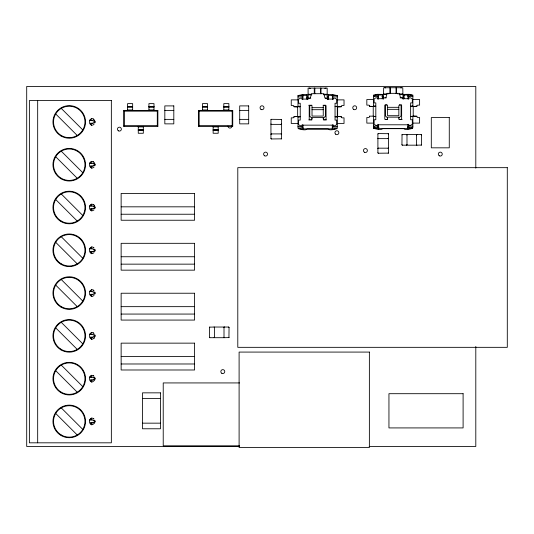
<?xml version="1.0" encoding="UTF-8"?>
<svg xmlns="http://www.w3.org/2000/svg" width="534" height="534" viewBox="0 0 534 534"><rect width="100%" height="100%" fill="white"/><g stroke="black" fill="none" stroke-linecap="round" stroke-linejoin="round"><path stroke-width="0.8" d="M294.014 117.013L294.054 116.499L297.985 116.499L297.985 127.953L302.478 127.953L302.478 125.71M337.288 99.878L344.029 99.878L344.029 105.492L342.341 105.492A1.121 1.121 0 0 0 341.219 106.62L337.288 106.84L341.219 106.84L341.259 106.326M369.601 116.659L369.641 116.145L373.573 116.145L373.573 127.599L378.065 127.599L378.065 125.35M408.383 98.403L408.383 95.032L412.875 95.032L412.875 106.486L416.807 106.486L416.847 105.972M91.995 118.702L90.406 119.356L90.366 120.444L89.719 120.51L89.445 121.932L90.406 124.509L91.895 125.256A3.371 1.041 -90 0 1 91.274 125.069L91.221 125.196M91.995 161.488L90.406 162.136L90.366 163.23L89.719 163.291L89.445 164.719L90.406 167.296L91.995 167.95M91.995 204.268L90.406 204.922L90.366 206.017L89.719 206.077L89.445 207.506L90.406 210.082L91.995 210.73M91.995 247.055L90.406 247.709L90.366 248.797L89.719 248.864L89.445 250.286L90.406 252.862L91.995 253.517M91.995 289.842L90.406 290.496L90.366 291.584L89.719 291.651L89.445 293.073L90.406 295.649L91.995 296.303M91.995 332.622L90.406 333.276L90.366 334.371L89.719 334.431L89.445 335.859L90.406 338.436L91.995 339.083M91.948 375.362L90.406 376.063L90.366 377.158L89.719 377.218L89.445 378.639L90.406 381.223L91.995 381.87M91.948 418.142L90.406 418.85L90.366 419.938L89.719 420.004L89.445 421.426L90.406 424.003L91.995 424.657M306.97 94.765C303.746 93.717 291.304 97.148 303.038 94.959L302.758 99.551L301.99 99.351L301.917 98.196L300.228 98.196L298.546 99.317L298.546 103.249L300.228 103.249L300.228 120.097L298.546 120.097L298.546 124.582L300.228 125.71L301.917 125.71L302.197 124.662L302.965 124.869L303.038 129.281C290.543 126.471 305.622 131.758 306.97 129.021L328.303 129.021C329.652 131.758 344.73 126.471 332.235 129.281L332.308 124.869L333.076 124.662L333.356 125.71L335.045 125.71L336.727 124.582L336.727 120.097L335.045 120.097L335.045 103.249L336.727 103.249L336.727 99.317L335.045 98.196L333.356 98.196L333.283 99.351L332.515 99.551L332.235 94.959C343.969 97.148 331.534 93.717 328.303 94.765M328.343 94.738L328.303 99.07L327.743 99.631L327.182 99.07L327.182 88.09L308.091 88.09L308.091 99.07L307.531 99.631L306.97 99.07L306.93 94.738M374.427 95.352L378.626 94.605L378.346 99.197L377.578 98.99L377.505 97.842L375.816 97.842L374.134 98.964L374.134 102.895L375.816 102.895L375.816 119.736L374.134 119.736L374.134 124.228L375.816 125.35L377.505 125.35L377.785 124.302L378.553 124.509L378.626 128.921C366.13 126.117 381.209 131.404 382.558 128.667L403.891 128.667C405.239 131.404 420.318 126.117 407.822 128.921L407.896 124.509L408.664 124.302L408.944 125.35L410.633 125.35L412.315 124.228L412.315 119.736L410.633 119.736L410.633 102.895L412.315 102.895L412.315 98.964L410.633 97.842L408.944 97.842L408.87 98.99L408.103 99.197L407.822 94.605L412.021 95.352M373.727 128.187L374.074 126.692M373.76 128.22L374.114 126.925M412.722 95.539L409.211 94.311L403.931 94.385L403.891 98.71L403.05 99.197L402.769 87.736L383.679 87.736L383.399 99.197L382.558 98.71L382.518 94.385L377.238 94.311L373.727 95.539M270.945 123.968L271.345 124.369L270.945 123.968L270.945 119.723L271.345 119.316L281.491 119.436L281.612 123.968L281.211 124.369L281.612 123.968M270.945 134.321L271.345 133.914L270.945 134.321L270.945 138.566L271.345 138.967L281.491 138.847L281.612 134.321L281.211 133.914L281.612 134.321M214.054 337.702L214.461 337.301L214.054 337.702L209.809 337.702L209.408 337.301L209.522 327.155L214.054 327.035L214.461 327.442L214.054 327.035M224.407 327.035L224.006 327.442L224.407 327.035L228.652 327.035L229.059 327.442L228.939 337.588L224.407 337.702L224.006 337.301L224.407 337.702M377.905 138.226L378.312 138.633L377.905 138.226L377.905 133.981L378.312 133.58L388.458 133.694L388.572 138.226L388.171 138.633L388.572 138.226M377.905 148.579L378.312 148.178L377.905 148.579L377.905 152.824L378.312 153.231L388.458 153.111L388.572 148.579L388.171 148.178L388.572 148.579M406.588 145.175L406.988 144.767L406.588 145.175L402.342 145.175L401.935 144.767L402.055 134.621L406.588 134.501L406.988 134.908L406.588 134.501M416.941 134.501L416.533 134.908L416.941 134.501L421.186 134.501L421.593 134.908L421.473 145.054L416.941 145.175L416.533 144.767L416.941 145.175M91.221 167.983L91.274 167.85A3.371 1.041 -90 0 0 91.895 168.036M91.221 210.77L91.274 210.636A3.371 1.041 -90 0 0 91.895 210.823M91.221 253.55L91.274 253.423A3.371 1.041 -90 0 0 91.895 253.61M91.221 296.337L91.274 296.203A3.371 1.041 -90 0 0 91.895 296.39M91.221 339.123L91.274 338.99A3.371 1.041 -90 0 0 91.895 339.177M91.221 381.903L91.274 381.777A3.371 1.041 -90 0 0 91.895 381.964M91.221 424.69L91.274 424.563A3.371 1.041 -90 0 0 91.895 424.75M89.719 120.51L90.406 119.356M89.719 163.291L90.406 162.136M89.719 206.077L90.406 204.922M89.719 248.864L90.406 247.709M89.719 291.651L90.406 290.496M89.719 334.431L90.406 333.276M89.719 377.218L90.406 376.063M89.719 420.004L90.406 418.85M94.171 338.142L94.658 337.468M94.658 380.255L92.589 381.91M94.658 423.041L92.589 424.697M94.044 123.007L95.072 121.932L94.965 121.098L93.583 121.218L93.323 120.557L92.696 120.831L92.362 120.377L91.474 120.597L91.928 120.023L90.366 120.444L90.026 119.883M94.044 165.794L95.072 164.719L94.965 163.878L93.583 164.005L93.323 163.344L92.696 163.618L92.362 163.157L91.474 163.384L91.928 162.81L90.366 163.23L90.026 162.67M94.044 208.58L95.072 207.499L94.965 206.665L93.583 206.792L93.323 206.131L92.696 206.398L92.362 205.944L91.474 206.171L91.928 205.597L90.366 206.017L90.026 205.45M94.044 251.36L95.072 250.286L94.965 249.451L93.583 249.578L93.323 248.911L92.696 249.184L92.362 248.731L91.474 248.951L91.928 248.377L90.366 248.797L90.026 248.237M94.044 294.147L95.072 293.073L94.965 292.231L93.583 292.358L93.323 291.697L92.696 291.971L92.362 291.511L91.474 291.738L91.928 291.163L90.366 291.584L90.026 291.023M94.044 336.934L95.072 335.853L94.965 335.018L93.583 335.145L93.323 334.484L92.696 334.751L92.362 334.297L91.474 334.524L91.928 333.95L90.366 334.371L90.026 333.803M94.044 379.714L95.072 378.639L94.965 377.805L93.583 377.932L93.323 377.271L92.696 377.538L92.362 377.084L91.474 377.311L91.928 376.73L90.366 377.158L90.026 376.59M94.044 422.501L95.072 421.426L94.965 420.592L93.583 420.712L93.323 420.051L92.696 420.325L92.362 419.871L91.474 420.091L91.928 419.517L90.366 419.938L90.026 419.377M123.721 126.304L124.288 125.744L157.303 125.744L157.864 126.304L157.864 110.585L123.721 110.585L123.721 126.304L157.864 126.304M123.721 110.585L124.288 111.145L157.303 111.145L157.864 110.585M198.595 126.304L199.162 125.744L232.177 125.744L232.737 126.304L232.737 110.585L198.595 110.585L198.595 126.304L232.737 126.304M198.595 110.585L199.162 111.145L232.177 111.145L232.737 110.585M323.25 118.408L325.5 116.165L325.5 105.271L326.06 105.832L326.06 119.309L325.5 119.87M388.732 93.911L389.293 93.35M398.838 118.054L401.087 115.805L401.087 104.918L401.648 105.478L401.648 118.948L401.087 119.516M92.589 125.203L94.031 124.322M92.589 167.983L94.031 167.109M92.589 210.77L94.031 209.895M92.589 253.557L94.031 252.682M92.589 296.343L94.031 295.462M92.589 339.123L94.031 338.249M403.891 96.42L403.931 94.385M324.812 88.47L326.06 88.09M400.787 87.903L401.648 87.736M297.985 117.006L300.228 116.726L297.652 116.726L297.652 106.62L300.228 106.62L297.985 106.339L299.667 106.339L299.667 107.114M412.875 105.979L410.633 106.259L413.216 106.259L413.216 116.365L410.633 116.365L412.875 116.652M373.573 116.652L375.816 116.365L373.233 116.365L373.233 106.259L375.816 106.259L373.573 105.979M412.875 106.486L416.807 106.259A1.121 1.121 0 0 1 417.928 105.138L419.611 105.138L419.611 99.524L412.875 99.524M297.985 123.461L291.25 123.461L291.25 117.847L292.932 117.847A1.121 1.121 0 0 0 294.054 116.726L297.985 116.499M91.841 161.361L91.221 161.448M91.841 204.148L91.221 204.235M91.841 375.289L91.221 375.375M91.841 418.069L91.221 418.162M383.679 93.911L387.29 93.911M399.158 93.911L402.769 93.911M308.091 94.264L311.702 94.264M323.571 94.264L327.182 94.264M383.679 94.471L386.676 94.471M399.025 94.471L402.769 94.471M308.091 94.825L311.836 94.825M324.185 94.825L327.182 94.825M378.626 95.019L382.558 95.019M403.891 95.019L407.822 95.019M303.038 95.372L306.97 95.372M328.303 95.372L332.235 95.372M373.573 96.52L378.065 96.52M408.383 96.52L412.875 96.52M407.822 96.621L408.944 96.621M382.077 96.714L383.679 96.714M297.985 96.881L302.478 96.881M332.795 96.881L337.288 96.881M301.917 96.974L303.038 96.974M306.489 97.075L308.091 97.075M327.182 97.075L328.784 97.075M382.164 97.842L386.376 97.842M400.073 97.842L404.285 97.842M306.576 98.196L310.788 98.196M325.159 98.196L328.697 98.196M382.164 98.403L383.799 98.403M402.649 98.403L404.285 98.403M378.626 98.71L382.558 98.71M403.891 98.71L407.822 98.71M306.576 98.757L308.211 98.757M327.062 98.757L328.697 98.757M303.038 99.07L306.97 99.07M328.303 99.07L332.235 99.07M373.573 99.524L366.831 99.524L366.831 105.138L368.52 105.138A1.121 1.121 0 0 1 369.641 106.259L373.573 106.486L373.573 95.032L378.065 95.032L378.065 98.403M297.985 99.878L291.25 99.878L291.25 105.492L292.932 105.492A1.121 1.121 0 0 1 294.054 106.62L297.985 106.84L297.985 95.386L302.478 95.386L302.478 98.757M385.094 104.918L387.016 104.918M399.432 104.918L401.354 104.918M308.692 105.271L311.943 105.271M323.017 105.271L325.767 105.271M335.606 106.339L337.288 106.339L335.045 106.62L337.628 106.62L337.628 116.726L335.045 116.726L337.288 117.006M127.599 106.4L132.652 106.4M148.933 106.4L153.986 106.4M202.473 106.4L207.526 106.4M223.806 106.4L228.859 106.4M369.601 105.972L369.641 106.486L373.573 106.486M127.599 106.74L132.652 106.74M148.933 106.74L153.986 106.74M202.473 106.74L207.526 106.74M223.806 106.74L228.859 106.74M294.014 106.326L294.054 106.84L297.985 106.84M127.599 107.167L132.652 107.167M148.933 107.167L153.986 107.167M202.473 107.167L207.526 107.167M223.806 107.167L228.859 107.167M387.611 107.314L398.838 107.314M312.023 107.668L323.25 107.668M387.611 109.337L398.838 109.337M312.023 109.69L323.25 109.69M127.599 109.951L132.652 109.951M148.933 109.951L153.986 109.951M202.473 109.951L207.526 109.951M223.806 109.951L228.859 109.951M164.826 110.391L173.81 110.391M239.699 110.391L248.684 110.391M408.383 125.35L408.383 127.599L412.875 127.599L412.875 116.145L416.807 116.145L416.847 116.659M341.259 117.013L341.219 116.499L337.288 116.499L341.219 116.726A1.121 1.121 0 0 0 342.341 117.847L344.029 117.847L344.029 123.461L337.288 123.461M164.826 119.376L173.81 119.376M239.699 119.376L248.684 119.376M385.094 119.516L387.53 119.516M398.918 119.516L402.169 119.516M270.945 119.723L271.345 119.316M281.612 119.723L281.211 119.316M308.692 119.87L311.943 119.87M323.33 119.87L326.581 119.87M373.573 123.107L366.831 123.107L366.831 117.493L368.52 117.493A1.121 1.121 0 0 0 369.641 116.365L369.641 116.145M412.875 123.107L419.611 123.107L419.611 117.493L417.928 117.493A1.121 1.121 0 0 1 416.807 116.365L412.875 116.145M378.626 124.789L407.822 124.789M303.038 125.15L332.235 125.15M373.573 126.111L378.065 126.111M408.383 126.111L412.875 126.111M297.985 126.465L302.478 126.465M332.795 126.465L337.288 126.465M138.266 126.892L143.319 126.892M213.139 126.892L218.192 126.892M407.822 126.912L408.944 126.912M301.917 127.266L303.038 127.266M377.505 127.205L379.073 127.205M407.375 127.205L408.944 127.205M378.626 128.507L407.822 128.507M303.038 128.868L332.235 128.868M138.266 129.675L143.319 129.675M213.139 129.675L218.192 129.675M138.266 130.102L143.319 130.102M213.139 130.102L218.192 130.102M138.266 130.436L143.319 130.436M213.139 130.436L218.192 130.436M377.905 133.981L378.312 133.58M388.572 133.981L388.171 133.58M401.935 134.908L402.342 134.501M421.593 134.908L421.186 134.501M270.945 138.566L271.345 138.967M281.612 138.566L281.211 138.967M401.935 144.767L402.342 145.175M421.593 144.767L421.186 145.175M377.905 152.824L378.312 153.231M388.572 152.824L388.171 153.231M121.138 206.825L194.583 206.825M121.138 214.234L194.583 214.234M121.138 256.741L194.583 256.741M121.138 264.15L194.583 264.15M121.138 306.656L194.583 306.656M121.138 314.065L194.583 314.065M209.408 327.442L209.809 327.035M229.059 327.442L228.652 327.035M209.408 337.301L209.809 337.702M229.059 337.301L228.652 337.702M121.138 356.572L194.583 356.572M121.138 363.981L194.583 363.981M239.586 382.931L163.224 382.931L163.224 445.817L239.586 445.817M142.505 398.457L160.474 398.457M142.505 423.162L160.474 423.162M239.172 446.464L26.7 446.464L26.7 86.468L475.801 86.468L475.801 168.137M369.148 446.464L475.801 446.464L475.801 346.466M381.997 96.334L382.558 96.42M384.8 87.736L385.661 87.903M309.213 88.09L310.461 88.47M91.841 118.575L91.221 118.668M91.841 246.928L91.221 247.022M91.841 289.715L91.221 289.802M91.841 332.502L91.221 332.589M385.361 119.516L384.8 118.948L384.8 105.478L385.361 104.918L385.361 115.805L387.611 118.054M309.773 119.87L309.213 119.309L309.213 105.832L309.773 105.271L309.773 116.165L312.023 118.408M92.589 118.661L93.537 119.135M92.589 161.448L93.537 161.915M92.589 204.228L93.537 204.702M92.589 247.015L93.537 247.489M92.589 289.802L93.537 290.276M92.589 332.582L93.537 333.056M92.589 375.369L93.537 375.843M92.589 418.155L93.537 418.629M94.031 205.109L94.658 205.884M94.031 247.889L93.363 247.355M94.031 290.676L93.363 290.136M94.031 333.463L93.363 332.922M94.031 376.243L93.363 375.709M94.031 419.03L93.363 418.496M93.363 119.002L94.658 120.317M93.363 161.782L94.658 163.104M93.363 204.569L94.171 205.216M397.156 93.35L397.717 93.911M61.256 108.389L82.783 129.916M55.696 113.949L77.23 135.476M61.256 151.175L82.783 172.702M55.696 156.729L77.23 178.256M61.256 193.955L82.783 215.482M55.696 199.516L77.23 221.043M61.256 236.742L82.783 258.269M55.696 242.302L77.23 263.829M61.256 279.529L82.783 301.056M55.696 285.089L77.23 306.616M61.256 322.316L82.783 343.843M55.696 327.869L77.23 349.396M61.256 365.096L82.783 386.623M55.696 370.656L77.23 392.183M61.256 407.883L82.783 429.409M55.696 413.443L77.23 434.97M94.044 120.851L95.072 121.932L94.965 122.767L93.583 122.64L93.323 123.301L92.696 123.034L92.362 123.487L91.781 123.02L91.928 123.841L91.474 123.261L91.421 124.055L91.127 123.414L90.012 123.261L90.406 124.509M94.044 163.638L95.072 164.719L94.965 165.553L93.583 165.427L93.323 166.087L92.696 165.814L92.362 166.274L91.781 165.807L91.928 166.621L91.474 166.047L91.421 166.842L91.127 166.201L90.012 166.047L90.406 167.296M94.044 206.424L95.072 207.499L94.965 208.34L93.583 208.213L93.323 208.874L92.696 208.6L92.362 209.061L91.781 208.587L91.928 209.408L91.474 208.834L91.421 209.628L91.127 208.988L90.012 208.834L90.406 210.082M94.044 249.211L95.072 250.286L94.965 251.12L93.583 250.993L93.323 251.661L92.696 251.387L92.362 251.841L91.781 251.374L91.928 252.195L91.474 251.621L91.421 252.415L91.127 251.774L90.012 251.621L90.406 252.862M94.044 291.991L95.072 293.073L94.965 293.907L93.583 293.78L93.323 294.441L92.696 294.174L92.362 294.628L91.781 294.161L91.928 294.975L91.474 294.401L91.421 295.195L91.127 294.554L90.012 294.401L90.406 295.649M94.044 334.778L95.072 335.853L94.965 336.694L93.583 336.567L93.323 337.228L92.696 336.954L92.362 337.415L91.781 336.941L91.928 337.762L91.474 337.188L91.421 337.982L91.127 337.341L90.012 337.188L90.406 338.436M94.031 377.545L95.072 378.639L94.965 379.474L93.583 379.354L93.323 380.014L92.696 379.741L92.362 380.195L91.781 379.727L91.928 380.548L91.474 379.974L91.421 380.769L91.127 380.128L90.012 379.974L90.406 381.223M94.031 420.331L95.072 421.426L94.965 422.26L93.583 422.134L93.323 422.794L92.696 422.527L92.362 422.981L91.781 422.514L91.928 423.335L91.474 422.754L91.421 423.555L91.127 422.908L90.012 422.754L90.406 424.003M373.76 95.306L374.074 96.841M396.595 87.736L396.595 93.35M396.034 87.736L396.034 93.35M390.414 87.736L390.414 93.35M389.853 87.736L389.853 93.35M382.518 94.385L382.518 96.394M332.795 98.757L332.795 95.386L337.288 95.386L337.288 127.953L332.795 127.953L332.795 125.71M321.007 88.09L321.007 93.704M320.447 88.09L320.447 93.704M314.833 88.09L314.833 93.704M314.266 88.09L314.266 93.704M232.177 111.145L232.177 125.744M228.859 110.585L228.859 103.623L223.806 103.623L223.806 110.585M218.192 126.304L218.192 133.266L213.139 133.266L213.139 126.304M207.526 110.585L207.526 103.623L202.473 103.623L202.473 110.585M199.162 111.145L199.162 125.744M157.303 111.145L157.303 125.744M153.986 110.585L153.986 103.623L148.933 103.623L148.933 110.585M143.319 126.304L143.319 133.266L138.266 133.266L138.266 126.304M132.652 110.585L132.652 103.623L127.599 103.623L127.599 110.585M124.288 111.145L124.288 125.744M37.674 100.539L37.674 442.819M324.378 105.271A1.121 1.121 0 0 0 323.25 106.393L323.25 116.072L312.023 116.072L312.023 106.393A1.121 1.121 0 0 0 310.901 105.271M325.813 98.196A1.121 1.121 0 0 1 324.725 97.348L323.811 93.704L311.462 93.704L310.548 97.348A1.121 1.121 0 0 1 309.46 98.196M324.378 119.87A1.121 1.121 0 0 1 323.25 118.748L323.25 117.513L312.023 117.513L312.023 118.748A1.121 1.121 0 0 1 310.901 119.87M399.959 104.918A1.121 1.121 0 0 0 398.838 106.039L398.838 115.711L387.611 115.711L387.611 106.039A1.121 1.121 0 0 0 386.489 104.918M401.401 97.842A1.121 1.121 0 0 1 400.313 96.988L399.399 93.35L387.05 93.35L386.135 96.988A1.121 1.121 0 0 1 385.047 97.842M399.959 119.516A1.121 1.121 0 0 1 398.838 118.388L398.838 117.153L387.611 117.153L387.611 118.388A1.121 1.121 0 0 1 386.489 119.516M231.896 126.111A1.962 1.962 0 0 1 229.927 128.073A1.962 1.962 0 0 1 227.965 126.111M111.352 100.539L29.377 100.539L29.377 442.819L111.352 442.819L111.352 100.539M173.81 105.899L164.826 105.899L164.826 123.861L173.81 123.861L173.81 105.899M248.684 105.899L239.699 105.899L239.699 123.861L248.684 123.861L248.684 105.899M449.274 117.593L431.305 117.593L431.305 147.825L449.274 147.825L449.274 117.593M281.612 124.369L270.945 124.369L270.945 133.914L281.612 133.914L281.612 124.369M416.533 134.501L406.988 134.501L406.988 145.175L416.533 145.175L416.533 134.501M388.572 138.633L377.905 138.633L377.905 148.178L388.572 148.178L388.572 138.633M507.3 167.663L237.79 167.663L237.79 347.334L507.3 347.334L507.3 167.663M194.583 193.401L121.138 193.401L121.138 220.242L194.583 220.242L194.583 193.401M194.583 243.317L121.138 243.317L121.138 270.157L194.583 270.157L194.583 243.317M194.583 293.233L121.138 293.233L121.138 320.073L194.583 320.073L194.583 293.233M224.006 327.035L214.461 327.035L214.461 337.702L224.006 337.702L224.006 327.035M194.583 343.148L121.138 343.148L121.138 369.989L194.583 369.989L194.583 343.148M369.374 352.08L239.105 352.08L239.105 447.532L369.374 447.532L369.374 352.08M160.474 392.844L142.505 392.844L142.505 428.775L160.474 428.775L160.474 392.844M463.105 393.698L388.946 393.698L388.946 427.921L463.105 427.921L463.105 393.698M61.383 135.549A15.72 15.72 0 0 0 84.966 121.932A15.72 15.72 0 0 0 61.383 108.315A15.72 15.72 0 0 0 61.383 135.549M61.103 178.817A16.28 16.28 0 0 0 85.527 164.719A16.28 16.28 0 0 0 61.103 150.615A16.28 16.28 0 0 0 61.103 178.817M61.383 178.329A15.72 15.72 0 0 0 84.966 164.719A15.72 15.72 0 0 0 61.383 151.102A15.72 15.72 0 0 0 61.383 178.329M61.103 136.03A16.28 16.28 0 0 0 85.527 121.932A16.28 16.28 0 0 0 61.103 107.828A16.28 16.28 0 0 0 61.103 136.03M61.383 221.116A15.72 15.72 0 0 0 84.966 207.499A15.72 15.72 0 0 0 61.383 193.889A15.72 15.72 0 0 0 61.383 221.116M61.383 263.903A15.72 15.72 0 0 0 84.966 250.286A15.72 15.72 0 0 0 61.383 236.669A15.72 15.72 0 0 0 61.383 263.903M61.103 264.39A16.28 16.28 0 0 0 85.527 250.286A16.28 16.28 0 0 0 61.103 236.182A16.28 16.28 0 0 0 61.103 264.39M60.669 349.029A15.72 15.72 0 0 0 84.939 336.694A15.72 15.72 0 0 0 62.118 321.842A15.72 15.72 0 0 0 60.669 349.029M61.103 221.603A16.28 16.28 0 0 0 85.527 207.499A16.28 16.28 0 0 0 61.103 193.401A16.28 16.28 0 0 0 61.103 221.603M61.383 306.683A15.72 15.72 0 0 0 84.966 293.073A15.72 15.72 0 0 0 61.383 279.456A15.72 15.72 0 0 0 61.383 306.683M61.103 307.17A16.28 16.28 0 0 0 85.527 293.073A16.28 16.28 0 0 0 61.103 278.968A16.28 16.28 0 0 0 61.103 307.17M61.103 392.744A16.28 16.28 0 0 0 85.527 378.639A16.28 16.28 0 0 0 61.103 364.542A16.28 16.28 0 0 0 61.103 392.744M61.383 392.256A15.72 15.72 0 0 0 84.966 378.639A15.72 15.72 0 0 0 61.383 365.022A15.72 15.72 0 0 0 61.383 392.256M61.383 435.043A15.72 15.72 0 0 0 84.966 421.426A15.72 15.72 0 0 0 61.383 407.809A15.72 15.72 0 0 0 61.383 435.043M61.103 349.957A16.28 16.28 0 0 0 85.527 335.853A16.28 16.28 0 0 0 61.103 321.755A16.28 16.28 0 0 0 61.103 349.957M61.103 435.524A16.28 16.28 0 0 0 85.527 421.426A16.28 16.28 0 0 0 61.103 407.322A16.28 16.28 0 0 0 61.103 435.524M118.421 130.843A1.962 1.962 0 0 0 121.365 129.141A1.962 1.962 0 0 0 118.421 127.439A1.962 1.962 0 0 0 118.421 130.843M364.428 152.237A1.962 1.962 0 0 0 367.379 150.535A1.962 1.962 0 0 0 364.428 148.832A1.962 1.962 0 0 0 364.428 152.237M335.499 134.094A1.962 1.962 0 0 0 338.79 133.22A1.962 1.962 0 0 0 336.38 130.81A1.962 1.962 0 0 0 335.499 134.094M264.597 155.801A1.962 1.962 0 0 0 267.547 154.099A1.962 1.962 0 0 0 264.597 152.397A1.962 1.962 0 0 0 264.597 155.801M221.817 373.293A1.962 1.962 0 0 0 224.761 371.591A1.962 1.962 0 0 0 221.817 369.888A1.962 1.962 0 0 0 221.817 373.293M353.735 109.45A1.962 1.962 0 0 0 356.685 107.748A1.962 1.962 0 0 0 353.735 106.046A1.962 1.962 0 0 0 353.735 109.45M261.033 109.45A1.962 1.962 0 0 0 263.983 107.748A1.962 1.962 0 0 0 261.033 106.046A1.962 1.962 0 0 0 261.033 109.45M439.302 155.801A1.962 1.962 0 0 0 442.252 154.099A1.962 1.962 0 0 0 439.302 152.397A1.962 1.962 0 0 0 439.302 155.801"/></g></svg>
